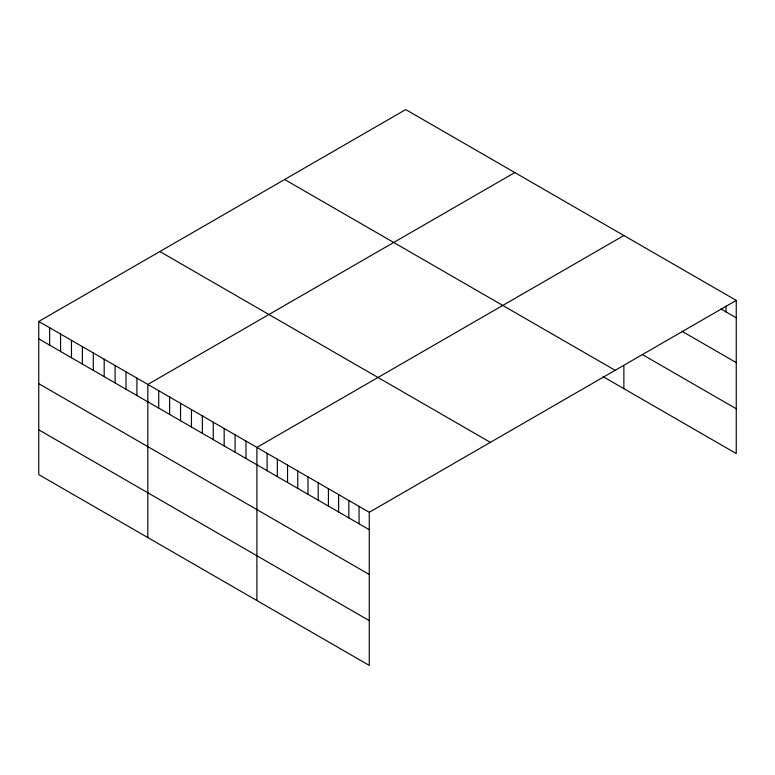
<?xml version="1.0" encoding="UTF-8"?>
<svg xmlns="http://www.w3.org/2000/svg" width="775" height="775" viewBox="0 0 775 775"><rect width="100%" height="100%" fill="white"/><g stroke="black" fill="none" stroke-linecap="round" stroke-linejoin="round"><path stroke-width="1.16" d="M38.75 321.451L369.268 512.275L369.268 665.415L38.75 474.6L38.75 321.451L405.732 109.585L736.25 300.4L736.25 453.549L603.047 376.64M514.803 172.554L147.822 384.429L147.822 537.569M623.875 235.523L256.893 447.398L256.893 600.538M369.268 512.275L736.25 300.4M720.924 308.963L736.25 317.808M682.107 331.342L736.25 362.603M642.262 354.495L736.25 408.754M284.628 179.5L615.147 370.324M159.853 251.536L490.372 442.36M38.75 338.859L369.268 529.683M38.75 383.654L369.268 574.478M38.75 429.805L369.268 620.63M726.03 306.115L726.03 311.918M623.875 366.265L623.875 388.662M359.058 506.385L359.058 523.784M348.837 500.485L348.837 517.894M338.617 494.586L338.617 511.994M328.406 488.686L328.406 506.094M318.186 482.786L318.186 500.195M307.975 476.887L307.975 494.295M297.755 470.987L297.755 488.395M287.544 465.097L287.544 482.505M277.324 459.197L277.324 476.606M267.113 453.298L267.113 470.706M245.985 441.101L245.985 458.509M235.077 434.804L235.077 452.213M224.169 428.507L224.169 445.916M213.261 422.21L213.261 439.619M202.352 415.913L202.352 433.322M191.454 409.617L191.454 427.025M180.546 403.32L180.546 420.728M169.638 397.023L169.638 414.431M158.73 390.726L158.73 408.134M136.913 378.132L136.913 395.541M126.005 371.835L126.005 389.244M115.097 365.538L115.097 382.947M104.189 359.242L104.189 376.65M93.281 352.945L93.281 370.353M82.383 346.648L82.383 364.047M71.474 340.351L71.474 357.75M60.566 334.044L60.566 351.453M49.658 327.748L49.658 345.156"/></g></svg>
